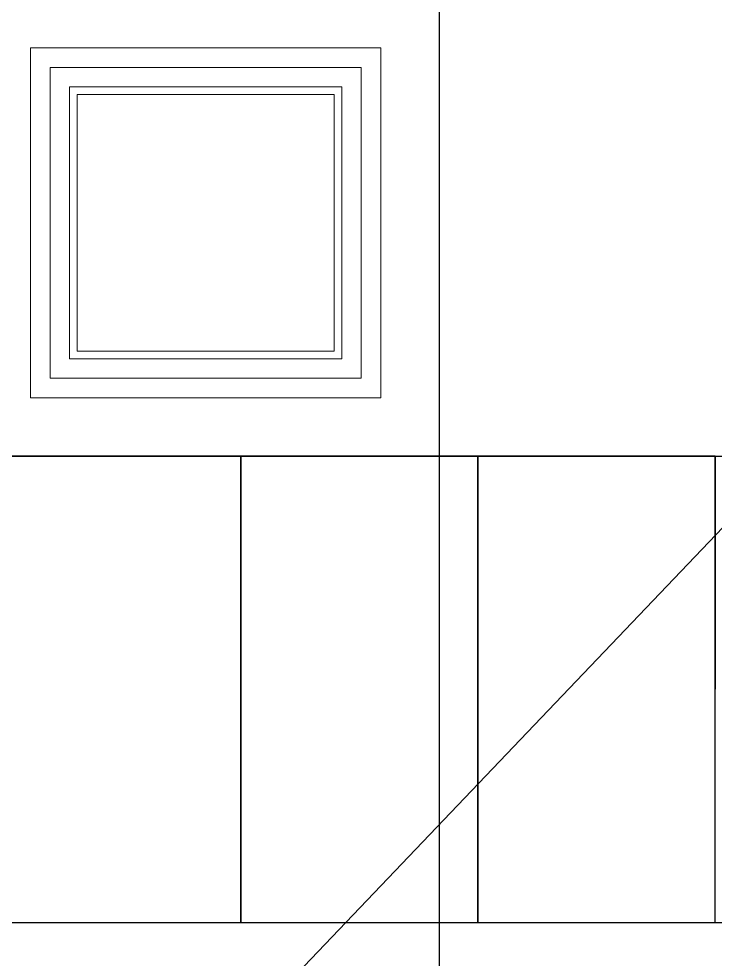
# Model space of a CAD drawing. Extents: x 225000 to 2157367, y 208400 to 840900.
# Drawn here: x 507445 to 509236, y 415308 to 417727 of the extents above; entities that cross this region are included whole.
import ezdxf

# ---------------------------------------------------------------- set-up
doc = ezdxf.new("R2010")
doc.units = 0
doc.header["$LTSCALE"] = 10
doc.linetypes.add('XFDC20$0$HIDDEN2', pattern=[0.1875, 0.125, -0.0625])
doc.layers.add('Data Center Layout_L20$0$ARC', color=252, linetype='Continuous', lineweight=0)
for name, color, linetype in [('XFDC20$0$A-C-2800 (PH2)', 195, 'XFDC20$0$HIDDEN2'), ('XFM2P20L-DC$0$M-DUCT-TEXT-Line', 3, 'Continuous'), ('XFM2Q20-DC$0$RACK-DC1-600X1200', 6, 'Continuous')]:
    doc.layers.add(name, color=color, linetype=linetype)
doc.styles.add('XFM2P20L-DC$0$aa-txt', font='simplex.shx', dxfattribs={"width": 0.8, "bigfont": 'CHINA.shx'})
doc.dimstyles.new('XFM2P20L-DC$0$adim-100', dxfattribs={"dimscale": 100, "dimtxt": 0.25, "dimasz": 2.5, "dimexe": 0.1, "dimexo": 0.5, "dimgap": 0.15, "dimtad": 0, "dimdec": 4, "dimdsep": 46, "dimtxsty": 'XFM2P20L-DC$0$aa-txt', "dimcen": 2.5, "dimclrd": 256, "dimclre": 256, "dimclrt": 256, "dimadec": 0, "dimazin": 0, "dimtfac": 1, "dimtdec": 4, "dimtmove": 0, "dimatfit": 3, "dimfxl": 1, "dimtolj": 1, "dimtzin": 0, "dimarcsym": 0})

# ---------------------------------------------------------------- blocks, each defined once
blk = doc.blocks.new('Data Center Layout_L20')
at = {"layer": 'Data Center Layout_L20$0$ARC'}
for points in [[(507475.59, 217652.31), (508375.59, 217652.31), (508375.59, 216752.31), (507475.59, 216752.31)], [(507525.59, 217602.31), (508325.59, 217602.31), (508325.59, 216802.31), (507525.59, 216802.31)], [(507575.59, 216852.31), (507575.59, 217552.31), (508275.59, 217552.31), (508275.59, 216852.31)], [(507595.59, 216872.31), (507595.59, 217532.31), (508255.59, 217532.31), (508255.59, 216872.31)]]:
    blk.add_lwpolyline(points, close=True, dxfattribs=at)
blk = doc.blocks.new('XFDC20')
at = {"layer": 'XFDC20$0$A-C-2800 (PH2)', "ltscale": 0.3}
for p, q in [((508525.6, 222602.3), (508525.6, 211277.3)), ((498925.6, 216602.3), (511825.6, 216602.3)), ((498925.6, 215402.3), (511825.6, 215402.3))]:
    blk.add_line(p, q, dxfattribs=at)
blk = doc.blocks.new('XFM2Q20-DC')
at = {"layer": 'XFM2Q20-DC$0$RACK-DC1-600X1200'}
for p, q in [((508015.6, 215402.3), (508015.6, 216602.3)), ((508015.6, 216602.3), (508015.6, 216002.3)), ((508625.6, 215402.3), (508625.6, 216602.3)), ((508625.6, 216602.3), (508625.6, 216002.3)), ((509235.6, 215402.3), (509235.6, 216602.3)), ((509235.6, 216602.3), (509235.6, 216002.3)), ((507405.6, 215402.3), (508015.6, 215402.3)), ((508015.6, 215402.3), (508625.6, 215402.3)), ((508625.6, 215402.3), (509235.6, 215402.3))]:
    blk.add_line(p, q, dxfattribs=at)
for points in [[(508015.6, 216602.3), (507405.6, 216602.3), (507405.6, 215402.3), (508015.6, 215402.3)], [(508625.6, 216602.3), (508015.6, 216602.3), (508015.6, 215402.3), (508625.6, 215402.3)], [(509235.6, 216602.3), (508625.6, 216602.3), (508625.6, 215402.3), (509235.6, 215402.3)]]:
    blk.add_lwpolyline(points, close=True, dxfattribs=at)
blk = doc.blocks.new('XFM2P20L-DC')
at = {"layer": 'XFM2P20L-DC$0$M-DUCT-TEXT-Line'}
blk.add_leader([(507692.8, 214780), (509753.4, 216941.3), (510300.2, 216941.3)], dimstyle='XFM2P20L-DC$0$adim-100', dxfattribs=at)

msp = doc.modelspace()

# ---------------------------------------------------------------- block references
for name in ['XFM2P20L-DC', 'Data Center Layout_L20', 'XFDC20', 'XFM2Q20-DC']:
    msp.add_blockref(name, (0, 200000))

doc.saveas('drawing.dxf')
